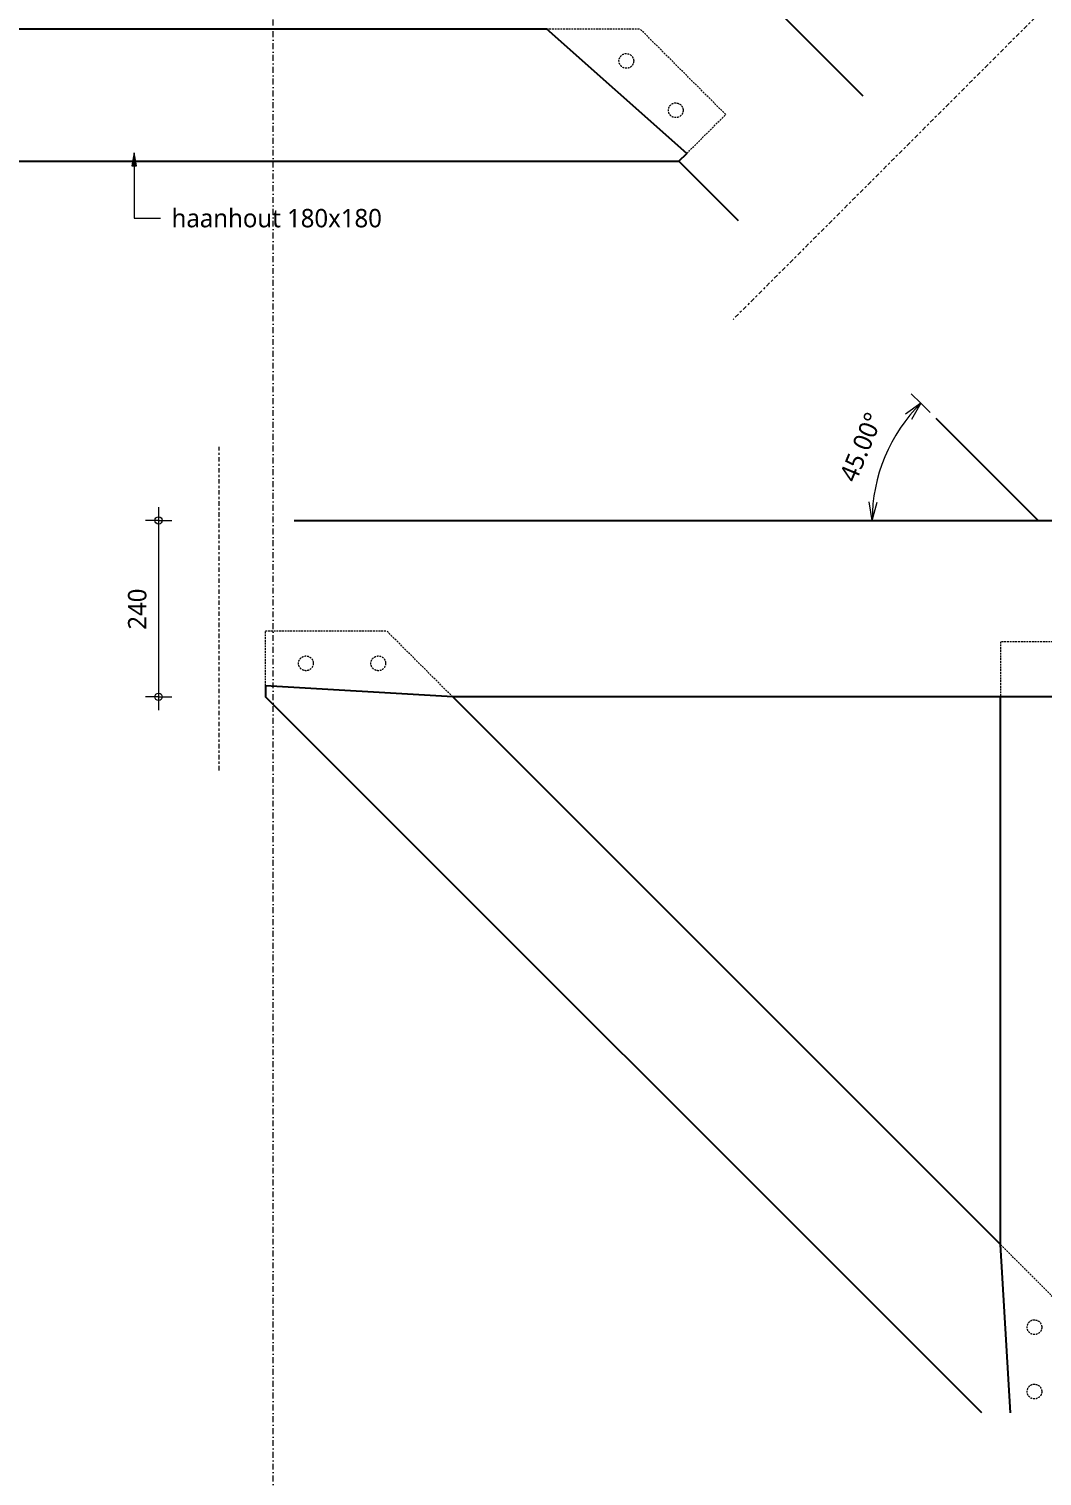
# Model space of a CAD drawing. Header units: millimetres. Extents: x 1789 to 13769, y 2055 to 27197.
# Drawn here: x 10232 to 11610, y 22282 to 24250 of the extents above; entities that cross this region are included whole.
import ezdxf

# ---------------------------------------------------------------- set-up
doc = ezdxf.new("R2010")
doc.units = ezdxf.units.MM
for name, pattern in [('MV_center', [15, 6, -3, 3, -3]), ('MV_hidden', [3.75, 2.5, -1.25]), ('MV_stramien', [16, 8, -4, 0, -4])]:
    doc.linetypes.add(name, pattern=pattern)
for name, color, linetype, lineweight in [('A-ANNO-DIMS', 211, 'Continuous', 13), ('A-ANNO-DIMS-10', 211, 'Continuous', 13), ('A-DETL', 90, 'Continuous', 13), ('A-DETL-GENF', 92, 'Continuous', 18), ('G-ANNO-TEXT', 231, 'Continuous', 13)]:
    doc.layers.add(name, color=color, linetype=linetype, lineweight=lineweight)
doc.styles.add('Segoe UI_2', font='segoeui.ttf', dxfattribs={"height": 25})
doc.dimstyles.new('2_5_mm', dxfattribs={"dimscale": 304.8, "dimtxt": 26.184099, "dimasz": 0.082021, "dimexe": 0.059055, "dimexo": 0.0625, "dimgap": 0.049213, "dimtad": 1, "dimdec": 0, "dimzin": 0, "dimdsep": 46, "dimtxsty": 'Segoe UI_2', "dimblk1": 'OPEN30', "dimblk2": 'OPEN30', "dimsah": 1, "dimcen": 0.09, "dimazin": 0, "dimtfac": 1, "dimtdec": 4, "dimtix": 1, "dimtmove": 0, "dimatfit": 3, "dimfxl": 0.059055, "dimfxlon": 1, "dimtvp": 1, "dimtfill": 1, "dimtolj": 1, "dimtzin": 0, "dimarcsym": 2})
doc.dimstyles.new('2_5_mm_1', dxfattribs={"dimscale": 304.8, "dimtxt": 26.184099, "dimasz": 0.032808, "dimexe": 0.059055, "dimexo": 0.0625, "dimgap": 0.029528, "dimtad": 1, "dimdec": 0, "dimzin": 0, "dimdsep": 46, "dimtxsty": 'Segoe UI_2', "dimblk1": 'DOTBLANK', "dimblk2": 'DOTBLANK', "dimsah": 1, "dimcen": 0.09, "dimdle": 0.059055, "dimazin": 0, "dimtfac": 1, "dimtdec": 4, "dimtix": 1, "dimtmove": 0, "dimatfit": 3, "dimfxl": 0.059055, "dimfxlon": 1, "dimtvp": 1, "dimtfill": 1, "dimtolj": 1, "dimtzin": 0, "dimarcsym": 2})

# ---------------------------------------------------------------- blocks, each defined once
blk = doc.blocks.new('NLRS_00_DI_maskeer - Type 1-4234639-Details Restauratie 1-10')
at = {"layer": 'A-DETL-GENF', "linetype": 'MV_center'}
blk.add_line((340, 0), (-100, 0), dxfattribs=at)
blk = doc.blocks.new('31 dubbel_glas - Type 1-3306991-Details Restauratie 1-10')
at = {"layer": 'A-DETL-GENF', "lineweight": 13}
for p, q in [((0, 23), (347.3, 23)), ((0, 0), (0, 23)), ((726.7, 23), (2041.7, 23)), ((2041.7, 23), (2041.7, 0)), ((0, 17), (347.3, 17)), ((0, 5), (10, 17)), ((0, 17), (10, 5)), ((347.3, 5), (0, 5)), ((7.5, 0), (0, 0)), ((347.3, 0), (7.8, 0)), ((10, 17), (10, 5)), ((726.7, 17), (2041.7, 17)), ((2041.7, 5), (726.7, 5)), ((2024.8, 0), (726.7, 0)), ((2028.1, 0), (2025.8, 0)), ((2030.3, 0), (2028.6, 0)), ((2032.5, 0), (2030.8, 0)), ((2031.7, 5), (2031.7, 17)), ((2031.7, 17), (2041.7, 5)), ((2031.7, 5), (2041.7, 17)), ((2034.7, 0), (2033, 0)), ((2036.8, 0), (2035.2, 0)), ((2041.7, 0), (2037.5, 0))]:
    blk.add_line(p, q, dxfattribs=at)
blk = doc.blocks.new('NLRS_00_DI_maskeer - Type 1-4234657-Details Restauratie 1-10')
at = {"layer": 'A-DETL-GENF', "linetype": 'MV_center'}
blk.add_line((-100, 0), (660.2, 0), dxfattribs=at)
blk = doc.blocks.new('DIMBLOCK54-Details Restauratie 1-10')
at = {"layer": 'A-ANNO-DIMS-10'}
for p, q in [((11445, 23741), (11424.2, 23726)), ((11445, 23741), (11432.2, 23753.7)), ((11445, 23741), (11432.5, 23718.6)), ((11445, 23741), (11445, 23741)), ((11445, 23741), (11457.7, 23728.3)), ((11378.9, 23581.4), (11374.7, 23606.6)), ((11378.9, 23581.4), (11385.8, 23606)), ((11378.9, 23581.4), (11360.9, 23581.4)), ((11378.9, 23581.4), (11396.9, 23581.4))]:
    blk.add_line(p, q, dxfattribs=at)
blk.add_arc((11604.6, 23581.4), 225.7, 135, 180, dxfattribs=at)
blk.add_arc((11604.6, 23581.4), 225.7, 135, 180, dxfattribs=at)
at = {"layer": 'A-ANNO-DIMS-10', "color": 0, "insert": (11333.5, 23641.1), "char_height": 25, "width": 116.543, "attachment_point": 1, "rotation": 67.5, "line_spacing_factor": 1.142579, "style": 'Segoe UI_2', "bg_fill": 3, "box_fill_scale": 1.25, "bg_fill_color": 9, "bg_fill_true_color": 13158600, "bg_fill_transparency": 0}
blk.add_mtext('45.00°', dxfattribs=at)
blk = doc.blocks.new('_Open30')
at = {"color": 0, "linetype": 'ByBlock', "lineweight": -2}
for p, q in [((-1, 0.268), (0, 0)), ((0, 0), (-1, -0.268)), ((0, 0), (-1, 0))]:
    blk.add_line(p, q, dxfattribs=at)
blk = doc.blocks.new('DIMBLOCK67-Details Restauratie 1-10')
at = {"layer": 'A-ANNO-DIMS-10'}
for p, q in [((10408.7, 23599.4), (10408.7, 23323.4)), ((10408.7, 23581.4), (10390.7, 23581.4)), ((10408.7, 23581.4), (10426.7, 23581.4)), ((10408.7, 23341.4), (10390.7, 23341.4)), ((10408.7, 23341.4), (10426.7, 23341.4))]:
    blk.add_line(p, q, dxfattribs=at)
for centre in [(10408.7, 23581.4), (10408.7, 23341.4)]:
    blk.add_circle(centre, 5, dxfattribs=at)
at = {"layer": 'A-ANNO-DIMS-10', "color": 0, "insert": (10367.1, 23432.8), "char_height": 25, "width": 68.555, "attachment_point": 1, "rotation": 90, "line_spacing_factor": 1.142579, "style": 'Segoe UI_2', "bg_fill": 3, "box_fill_scale": 1.25, "bg_fill_color": 9, "bg_fill_true_color": 13158600, "bg_fill_transparency": 0}
blk.add_mtext('240', dxfattribs=at)
blk = doc.blocks.new('_DotBlank')
at = {"color": 0, "linetype": 'ByBlock', "lineweight": -2}
blk.add_line((-0.5, 0), (-1, 0), dxfattribs=at)
blk.add_circle((0, 0), 0.5, dxfattribs=at)

msp = doc.modelspace()

# ---------------------------------------------------------------- hatches: boundary and pattern name
at = {"layer": 'G-ANNO-TEXT'}
msp.add_hatch(color=7, dxfattribs=at).paths.add_polyline_path([(10375.3, 24081.4), (10372.1, 24063.4), (10378.5, 24063.4)])

# ---------------------------------------------------------------- linework, layer by layer
at = {"layer": 'A-DETL', "linetype": 'MV_stramien', "lineweight": 18}
msp.add_line((10564.7, 21131.3), (10564.7, 25578.5), dxfattribs=at)
at = {"layer": 'A-DETL', "lineweight": 25}
for p, q in [((11366.8, 24158.5), (10614.7, 24910.7)), ((10193.3, 24249.8), (10936.2, 24249.8)), ((11126.8, 24080.4), (10936.2, 24249.8)), ((11116.2, 24069.8), (11126.8, 24080.4)), ((10013.3, 24069.8), (11116.2, 24069.8)), ((11197.1, 23988.8), (11116.2, 24069.8)), ((11465.4, 23720.6), (11604.6, 23581.4)), ((10593.1, 23581.4), (11799.4, 23581.4)), ((10808.6, 23341.4), (10554, 23356.4)), ((10554, 23356.4), (10554, 23341.4)), ((11527.9, 22367.5), (10554, 23341.4)), ((12024.6, 23341.4), (10808.6, 23341.4)), ((10808.6, 23341.4), (11553.6, 22596.4)), ((11553.6, 22596.4), (11553.6, 23341.4)), ((11567.1, 22367.5), (11553.6, 22596.4))]:
    msp.add_line(p, q, dxfattribs=at)
at = {"layer": 'A-DETL', "linetype": 'MV_hidden', "lineweight": 18}
for p, q in [((10936.2, 24249.8), (11063.4, 24249.8)), ((11179.8, 24133.4), (11063.4, 24249.8)), ((11126.8, 24080.4), (11179.8, 24133.4)), ((10554, 23356.4), (10554, 23431.4)), ((10554, 23431.4), (10718.6, 23431.4)), ((10808.6, 23341.4), (10718.6, 23431.4)), ((11793.6, 23416.4), (11553.6, 23416.4)), ((11553.6, 23416.4), (11553.6, 23341.4)), ((11553.6, 22596.4), (11643.6, 22506.4))]:
    msp.add_line(p, q, dxfattribs=at)
for centre in [(11044.7, 24206.3), (11111.9, 24139.2), (10609, 23387), (10707.4, 23387), (11599.6, 22484.1), (11599.6, 22396.6)]:
    msp.add_circle(centre, 10, dxfattribs=at)
at = {"layer": 'G-ANNO-TEXT', "color": 250}
for p, q in [((10375.3, 24081.4), (10372.1, 24063.4)), ((10378.5, 24063.4), (10375.3, 24081.4)), ((10375.3, 24081.4), (10375.3, 23992.5)), ((10372.1, 24063.4), (10378.5, 24063.4)), ((10375.3, 23992.5), (10411.4, 23992.5))]:
    msp.add_line(p, q, dxfattribs=at)

# ---------------------------------------------------------------- block references
at = {"layer": 'A-DETL-GENF', "lineweight": 13, "rotation": 135.0000000000007}
msp.add_blockref('31 dubbel_glas - Type 1-3306991-Details Restauratie 1-10', (12091.4, 23855.4), dxfattribs=at)
at = {"layer": 'A-DETL-GENF', "linetype": 'MV_center'}
for name, p, rotation in [('NLRS_00_DI_maskeer - Type 1-4234657-Details Restauratie 1-10', (11656.7, 24321.5), 225.0000000000013), ('NLRS_00_DI_maskeer - Type 1-4234639-Details Restauratie 1-10', (10491, 23581.4), 270)]:
    msp.add_blockref(name, p, dxfattribs=dict(at, rotation=rotation))

# ---------------------------------------------------------------- texts
at = {"layer": 'G-ANNO-TEXT', "color": 7, "insert": (10426.4, 24005), "char_height": 25, "width": 349.536, "attachment_point": 1, "style": 'Segoe UI_2'}
msp.add_mtext('haanhout 180x180', dxfattribs=at)

# ---------------------------------------------------------------- dimensions: what is measured, and where the dimension line sits
at = {"layer": 'A-ANNO-DIMS'}
dim = msp.add_linear_dim(base=(10408.7, 23341.4), p1=(10426.7, 23581.4), p2=(10390.7, 23341.4), angle=90, dimstyle='2_5_mm_1', override={"dimpost": '<>', "dimfxl": 242.684981}, dxfattribs=at)
dim.commit()
dim.dimension.update_dxf_attribs({"geometry": 'DIMBLOCK67-Details Restauratie 1-10', "text_midpoint": (10386.8, 23461.4)})

# ---------------------------------------------------------------- next in the draw order: dimensions: what is measured, and where the dimension line sits
dim = msp.add_angular_dim_3p(base=(11409.1035, 23694.2363), center=(11604.5989, 23581.367), p1=(11432.2497, 23753.7162), p2=(11360.8603, 23581.367), dimstyle='2_5_mm', override={"dimpost": '<>', "dimfxl": 186.549435}, dxfattribs=at)
dim.commit()
dim.dimension.update_dxf_attribs({"geometry": 'DIMBLOCK54-Details Restauratie 1-10', "text_midpoint": (11370.2423, 23678.4407)})

doc.saveas('drawing.dxf')
